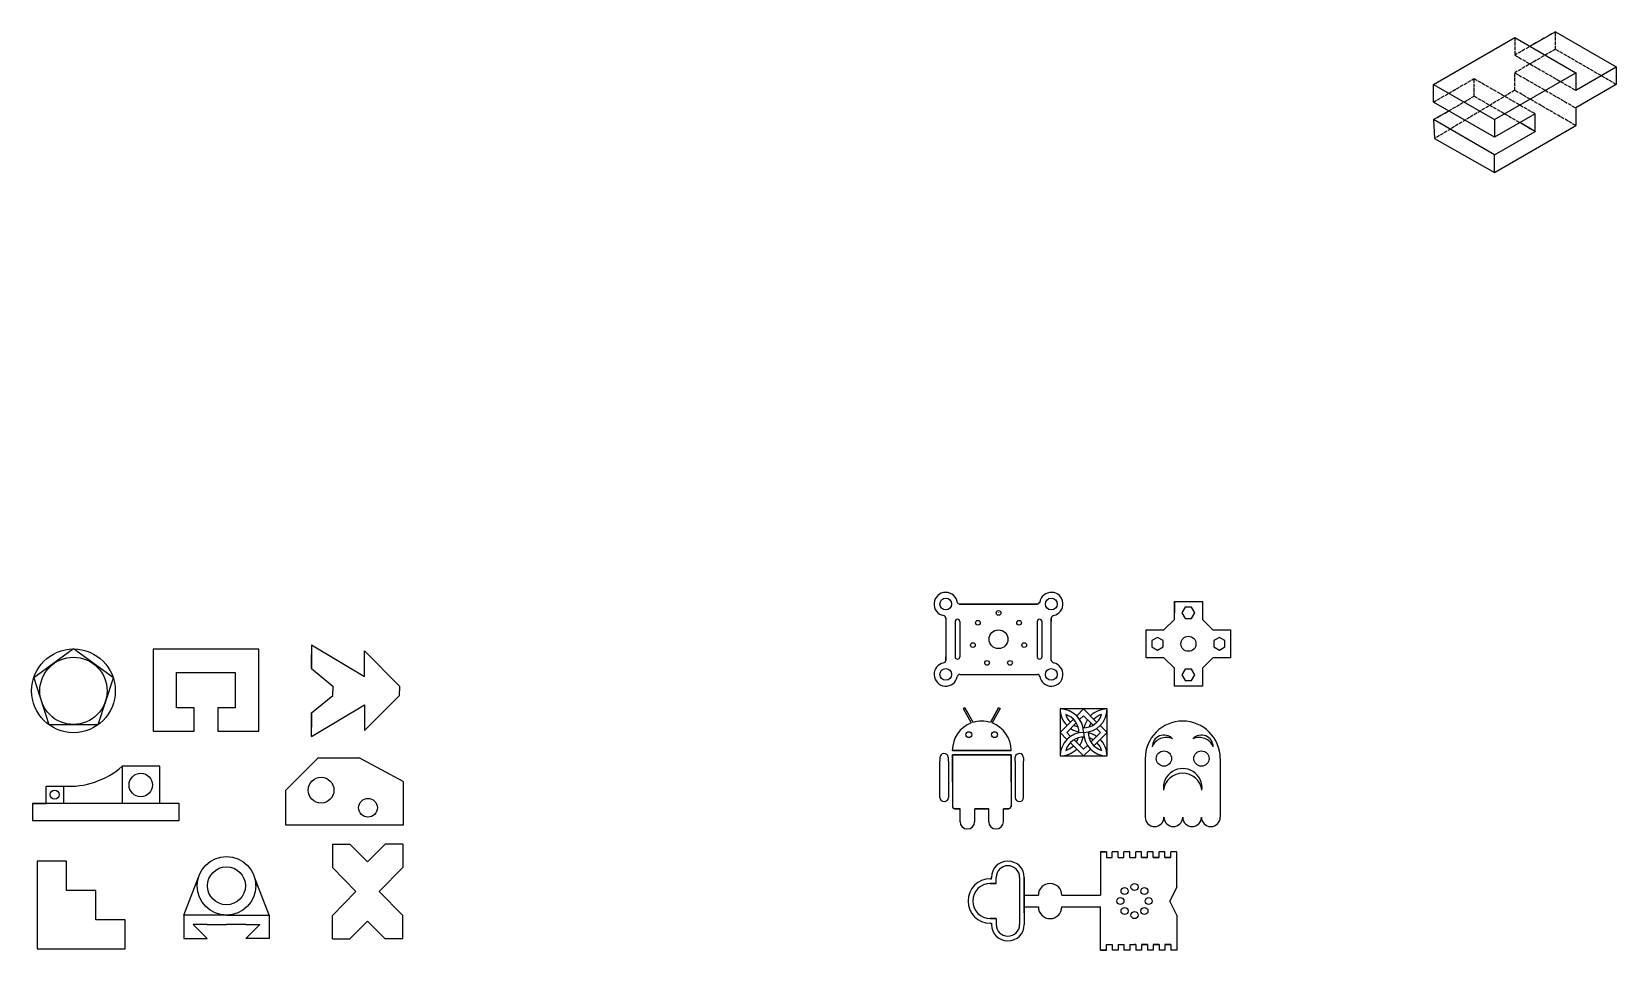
# Model space of a CAD drawing. Header units: millimetres. Extents: x 1548 to 4127, y 1955 to 3524.
# Drawn here: x 1548 to 2900, y 2696 to 3480 of the extents above; entities that cross this region are included whole.
import ezdxf

# ---------------------------------------------------------------- set-up
doc = ezdxf.new("R2010")
doc.units = ezdxf.units.MM
doc.header["$LTSCALE"] = 0.25
doc.linetypes.add('ACAD_ISO02W100', pattern=[15, 12, -3])
doc.layers.add('tracejada', color=254, linetype='ACAD_ISO02W100')

msp = doc.modelspace()

# ---------------------------------------------------------------- linework, layer by layer
for p, q in [((2522.8, 2978.4), (2513.9, 2969.7)), ((2555.7, 2969.7), (2546.8, 2978.4)), ((2497.9, 2859.8), (2497.9, 2834.8)), ((2561.9, 2859.8), (2561.9, 2834.8)), ((2513.4, 2834.8), (2513.9, 2834.8)), ((2546.4, 2834.8), (2545.9, 2834.8))]:
    msp.add_line(p, q)
for points in [[(2743.9, 3434.8), (2813.1, 3474.8), (2865.1, 3444.8)], [(2847.8, 3479.8), (2826.1, 3467.3)], [(2847.8, 3479.8), (2899.7, 3449.8)], [(2795.8, 3404.8), (2830.5, 3424.8), (2865.1, 3444.8), (2865.1, 3429.8), (2899.7, 3449.8), (2899.7, 3434.8), (2865.1, 3414.8)], [(2795.8, 3374.8), (2830.5, 3394.8), (2830.5, 3409.8), (2795.8, 3389.8), (2743.9, 3419.8), (2743.9, 3434.8), (2795.8, 3404.8), (2795.8, 3389.8)], [(2743.9, 3404.8), (2756.8, 3412.3)], [(2865.1, 3414.8), (2865.1, 3399.8)], [(2795.8, 3374.8), (2743.9, 3404.8), (2744.6, 3388.6)], [(2744.6, 3388.6), (2795.8, 3359.8), (2865.1, 3399.8)], [(2795.8, 3359.8), (2795.8, 3374.8), (2830.5, 3394.8)], [(2830.5, 3394.8), (2817.5, 3402.3)], [(2339.1, 2991.6), (2406, 2991.6)], [(2406, 2991.6), (2339.1, 2991.6)], [(2406, 2991.6), (2372.8, 2991.6)], [(2522.8, 2993.7), (2522.8, 2984.1), (2522.8, 2984.1)], [(2522.8, 2993.7), (2534.8, 2993.7)], [(2522.8, 2978.4), (2522.8, 2993.7), (2546.8, 2993.7), (2546.8, 2978.4)], [(2327.8, 2979.6), (2327.8, 2943.6)], [(2327.8, 2979.6), (2327.8, 2976.6)], [(2327.8, 2976.6), (2327.8, 2961.6)], [(2335.8, 2976.6), (2335.8, 2946.6)], [(2339.8, 2976.6), (2339.8, 2976.6), (2339.8, 2946.6)], [(2372.8, 2984.3), (2372.8, 2984.1)], [(2405.8, 2976.6), (2405.8, 2946.6)], [(2409.8, 2976.6), (2409.8, 2946.6)], [(2417.8, 2979.6), (2417.8, 2976.6)], [(2417.8, 2943.6), (2417.8, 2979.6)], [(2522.8, 2978.4), (2522.8, 2984.1)], [(2546.8, 2984.1), (2546.8, 2978.4)], [(2372.8, 2961.6), (2372.8, 2961.6)], [(2498.8, 2969.7), (2508.4, 2969.7)], [(2513.9, 2945.7), (2498.8, 2945.7), (2498.8, 2969.7), (2513.9, 2969.7)], [(2555.7, 2969.7), (2570.8, 2969.7), (2570.8, 2945.7), (2555.7, 2945.7)], [(2570.8, 2969.7), (2570.8, 2957.7)], [(1651.8, 2953.1), (1651.8, 2883.1), (1686.8, 2883.1), (1686.8, 2903.1), (1671.8, 2903.1), (1671.8, 2933.1), (1721.8, 2933.1), (1721.8, 2903.1), (1706.8, 2903.1), (1706.8, 2883.1), (1741.8, 2883.1), (1741.8, 2953.1), (1651.8, 2953.1)], [(1786.9, 2956.7), (1786.9, 2936.7), (1804.9, 2921.7)], [(1786.9, 2956.7), (1831.9, 2929.7)], [(1786.9, 2936.7), (1786.9, 2948.7)], [(1831.9, 2929.7), (1831.9, 2951.7)], [(1831.9, 2951.7), (1861.9, 2921.7)], [(2327.8, 2943.6), (2327.8, 2946.6)], [(2417.8, 2943.6), (2417.8, 2946.6)], [(2498.8, 2945.7), (2498.8, 2957.7)], [(2513.9, 2945.7), (2522.8, 2936.9)], [(2546.8, 2936.9), (2546.8, 2921.7), (2522.8, 2921.7), (2522.8, 2936.9)], [(2546.8, 2936.9), (2555.7, 2945.7)], [(2546.8, 2936.9), (2546.8, 2931.3)], [(2561.2, 2945.7), (2555.7, 2945.7)], [(2570.8, 2945.7), (2561.2, 2945.7)], [(1804.9, 2921.7), (1804.9, 2917.7)], [(1861.9, 2921.7), (1861.9, 2917.7)], [(2339.8, 2931.6), (2406, 2931.6)], [(2522.8, 2921.7), (2522.8, 2931.3)], [(2546.8, 2921.7), (2534.8, 2921.7)], [(1786.9, 2878.7), (1786.9, 2898.7), (1804.9, 2913.7)], [(1804.9, 2913.7), (1804.9, 2917.7)], [(1831.9, 2883.7), (1861.9, 2913.7)], [(1861.9, 2913.7), (1861.9, 2917.7)], [(1786.9, 2878.7), (1831.9, 2905.7)], [(1786.9, 2898.7), (1786.9, 2886.7)], [(1831.9, 2905.7), (1831.9, 2883.7)], [(2343.1, 2902.6), (2344, 2903.1), (2342.7, 2902.4)], [(2342.7, 2902.4), (2349.6, 2890.2)], [(2343.1, 2902.6), (2344, 2903.1)], [(2344, 2903.1), (2351.1, 2890.7)], [(2350.5, 2891.8), (2344, 2903.1)], [(2372.9, 2903.1), (2365.9, 2890.7)], [(2366.5, 2891.8), (2372.9, 2903.1)], [(2374.3, 2902.4), (2367.3, 2890.2)], [(2373.9, 2902.6), (2372.9, 2903.1)], [(2373.9, 2902.6), (2372.9, 2903.1), (2374.3, 2902.4)], [(2436.7, 2893.4), (2425.4, 2882.1), (2431.2, 2876.2)], [(2456.7, 2890.7), (2445.4, 2902.1), (2439.5, 2896.2)], [(2453.5, 2888.3), (2445.4, 2896.4), (2442, 2893.1)], [(2358.5, 2891.8), (2358.5, 2891.8), (2358.4, 2891.8)], [(2439.1, 2890.2), (2431, 2882.1), (2434.3, 2878.7)], [(2451.6, 2873.9), (2459.7, 2882.1), (2456.4, 2885.4)], [(2454, 2870.7), (2465.4, 2882.1), (2459.5, 2887.9)], [(2333.5, 2866.8), (2383.5, 2866.8)], [(2383.5, 2866.8), (2333.5, 2866.8)], [(2358.5, 2866.8), (2358.5, 2866.8)], [(2358.5, 2866.8), (2358.5, 2866.8)], [(2358.5, 2866.8), (2358.5, 2866.8)], [(2434, 2873.4), (2445.4, 2862.1), (2451.2, 2867.9)], [(2437.2, 2875.8), (2445.4, 2867.7), (2448.7, 2871)], [(1673.9, 2821.4), (1657.4, 2821.4), (1657.4, 2853.4), (1625.4, 2853.4), (1625.4, 2836.4)], [(1625.4, 2853.4), (1625.4, 2821.4)], [(1792.5, 2860.4), (1765, 2832.9)], [(1792.5, 2860.4), (1827.5, 2860.4)], [(1865, 2840.4), (1827.5, 2860.4)], [(2322.8, 2860.5), (2322.8, 2857.5)], [(2322.8, 2826.7), (2322.8, 2857.5), (2322.8, 2857.5)], [(2330, 2857.5), (2330, 2861.1)], [(2330, 2857.5), (2330, 2826.7)], [(2333.5, 2840), (2333.5, 2863), (2383.5, 2863), (2383.5, 2840), (2383.5, 2818.7)], [(2383.5, 2840), (2383.5, 2863), (2333.5, 2863), (2333.5, 2840), (2333.5, 2818.7)], [(2387, 2857.5), (2387, 2861.1)], [(2387, 2857.5), (2387, 2826.7)], [(2394.1, 2860.5), (2394.2, 2857.5)], [(2394.2, 2826.7), (2394.2, 2857.5), (2394.1, 2857.5)], [(2497.9, 2859.8), (2497.9, 2809.8)], [(2497.9, 2859.8), (2497.9, 2809.8)], [(2561.9, 2859.8), (2561.9, 2809.8)], [(2561.9, 2859.8), (2561.9, 2809.8)], [(1865, 2840.4), (1865, 2802.9), (1765, 2802.9)], [(2333.5, 2840), (2333.5, 2818.9)], [(2333.5, 2840), (2333.5, 2819.5)], [(2383.5, 2840), (2383.5, 2818.9)], [(2383.5, 2840), (2383.5, 2819.5)], [(1548.9, 2821.4), (1560.4, 2821.4), (1560.4, 2836.4), (1575.4, 2836.4), (1575.4, 2821.4)], [(1575.4, 2836.4), (1585.2, 2836.4)], [(1765, 2802.9), (1765, 2832.9)], [(1548.9, 2806.9), (1673.9, 2806.9), (1673.9, 2821.4), (1548.9, 2821.4), (1548.9, 2806.9)], [(2340, 2817), (2335.3, 2817)], [(2340, 2817), (2335.3, 2817)], [(2335.3, 2817), (2340, 2817)], [(2340, 2806), (2340, 2817)], [(2352.5, 2806), (2352.5, 2817)], [(2352.5, 2817), (2364.5, 2817)], [(2364.5, 2817), (2352.5, 2817)], [(2364.5, 2806), (2364.5, 2817)], [(2377, 2817), (2381.6, 2817)], [(2377, 2806), (2377, 2817)], [(2377, 2817), (2381.6, 2817)], [(2381.6, 2817), (2377, 2817)], [(1835, 2802.9), (1820, 2802.9)], [(1804.6, 2786.8), (1804.6, 2766.8)], [(1804.6, 2786.8), (1819.6, 2786.8)], [(1834.6, 2771.8), (1819.6, 2786.8)], [(1834.6, 2771.8), (1849.6, 2786.8)], [(1864.6, 2786.8), (1849.6, 2786.8)], [(1864.6, 2786.8), (1864.6, 2766.8)], [(1552.9, 2772.4), (1552.9, 2697.4), (1627.9, 2697.4), (1627.9, 2722.4), (1602.9, 2722.4), (1602.9, 2747.4), (1577.9, 2747.4), (1577.9, 2772.4), (1552.9, 2772.4)], [(2464.8, 2780.3), (2459.8, 2780.3), (2459.8, 2748.3)], [(2459.8, 2780.3), (2459.8, 2775.3)], [(2459.8, 2780.3), (2464.8, 2780.3)], [(2464.8, 2780.3), (2464.8, 2775.3), (2469.8, 2775.3)], [(2464.8, 2775.3), (2469.8, 2775.3)], [(2474.8, 2780.3), (2469.8, 2780.3)], [(2469.8, 2775.3), (2469.8, 2780.3)], [(2474.8, 2775.3), (2474.8, 2780.3)], [(2474.8, 2775.3), (2479.8, 2775.3)], [(2474.8, 2775.3), (2479.8, 2775.3)], [(2484.8, 2780.3), (2479.8, 2780.3)], [(2479.8, 2775.3), (2479.8, 2780.3)], [(2484.8, 2775.3), (2484.8, 2780.3)], [(2484.8, 2775.3), (2489.8, 2775.3)], [(2484.8, 2775.3), (2489.8, 2775.3)], [(2489.8, 2775.3), (2488.8, 2775.3)], [(2494.8, 2780.3), (2489.8, 2780.3)], [(2489.8, 2775.3), (2489.8, 2780.3)], [(2494.8, 2775.3), (2494.8, 2780.3)], [(2494.8, 2775.3), (2499.8, 2775.3)], [(2494.8, 2775.3), (2499.8, 2775.3)], [(2499.8, 2775.3), (2494.8, 2775.3)], [(2504.8, 2780.3), (2499.8, 2780.3)], [(2499.8, 2775.3), (2499.8, 2780.3)], [(2504.8, 2775.3), (2504.8, 2780.3)], [(2504.8, 2775.3), (2509.8, 2775.3)], [(2504.8, 2775.3), (2509.8, 2775.3)], [(2509.8, 2775.3), (2504.8, 2775.3)], [(2514.8, 2780.3), (2509.8, 2780.3)], [(2509.8, 2775.3), (2509.8, 2780.3)], [(2514.8, 2775.3), (2514.8, 2780.3)], [(2514.8, 2775.3), (2519.8, 2775.3)], [(2519.8, 2775.3), (2514.8, 2775.3)], [(2524.8, 2750.3), (2524.8, 2780.3), (2519.8, 2780.3)], [(2519.8, 2775.3), (2519.8, 2780.3)], [(1677.9, 2726.3), (1690.4, 2758.7)], [(1750.7, 2726.3), (1738.2, 2758.7)], [(1804.6, 2766.8), (1824.6, 2746.4)], [(1864.6, 2766.8), (1844.6, 2746.4)], [(2365.8, 2753.3), (2370.8, 2753.3), (2370.8, 2758.4)], [(2365.8, 2757.3), (2366.8, 2757.3), (2366.8, 2758.4)], [(2390.8, 2758.4), (2390.8, 2718.3)], [(2394.8, 2748.3), (2394.8, 2758.4)], [(2394.8, 2758.4), (2394.8, 2718.3)], [(1689.3, 2751.3), (1689.3, 2755.8)], [(1739.3, 2751.3), (1739.3, 2755.8)], [(1804.6, 2726.1), (1824.6, 2746.4)], [(1864.6, 2726.1), (1844.6, 2746.4)], [(2370.8, 2753.3), (2365.8, 2753.3)], [(2394.8, 2738.3), (2394.8, 2748.3)], [(2394.8, 2748.3), (2394.8, 2738.3)], [(2459.8, 2748.3), (2459.8, 2743.3)], [(2524.8, 2750.3), (2518.8, 2738.3)], [(2394.8, 2738.3), (2394.8, 2743.3), (2406.8, 2743.3)], [(2394.8, 2728.3), (2394.8, 2738.3)], [(2394.8, 2738.3), (2394.8, 2733.3), (2406.8, 2733.3)], [(2394.8, 2738.3), (2394.8, 2728.3)], [(2426.8, 2743.3), (2459.8, 2743.3)], [(2426.8, 2733.3), (2459.8, 2733.3)], [(2459.8, 2728.3), (2459.8, 2733.3)], [(2524.8, 2726.3), (2518.8, 2738.3)], [(1714.3, 2726.3), (1694.3, 2726.3), (1677.9, 2726.3)], [(1677.9, 2726.3), (1677.9, 2706.3), (1697.9, 2706.3)], [(1697.9, 2718.3), (1685.9, 2718.3), (1697.9, 2706.3)], [(1697.9, 2718.3), (1714.3, 2718.3)], [(1714.3, 2726.3), (1734.3, 2726.3), (1750.7, 2726.3)], [(1730.7, 2718.3), (1714.3, 2718.3)], [(1750.7, 2726.3), (1750.7, 2706.3), (1730.7, 2706.3)], [(1730.7, 2718.3), (1742.7, 2718.3), (1730.7, 2706.3)], [(1804.6, 2706.1), (1804.6, 2726.1)], [(1834.6, 2721.1), (1819.6, 2706.1)], [(1834.6, 2721.1), (1849.6, 2706.1)], [(1864.6, 2706.1), (1864.6, 2726.1)], [(2365.8, 2723.3), (2370.8, 2723.3), (2370.8, 2718.3)], [(2370.8, 2723.3), (2365.8, 2723.3)], [(2365.8, 2719.3), (2366.9, 2719.3), (2366.8, 2718.3)], [(2394.8, 2728.3), (2394.8, 2718.3)], [(2464.8, 2696.3), (2459.8, 2696.3), (2459.8, 2728.3)], [(2524.8, 2726.3), (2524.8, 2696.3), (2519.8, 2696.3)], [(1804.6, 2706.1), (1819.6, 2706.1)], [(1864.6, 2706.1), (1849.6, 2706.1)], [(2459.8, 2696.3), (2459.8, 2701.3)], [(2459.8, 2696.3), (2464.8, 2696.3)], [(2464.8, 2701.3), (2469.8, 2701.3)], [(2464.8, 2696.3), (2464.8, 2701.3), (2469.8, 2701.3)], [(2469.8, 2701.3), (2469.8, 2696.3)], [(2474.8, 2696.3), (2469.8, 2696.3)], [(2474.8, 2701.3), (2474.8, 2696.3)], [(2474.8, 2701.3), (2479.8, 2701.3)], [(2474.8, 2701.3), (2479.8, 2701.3)], [(2479.8, 2701.3), (2479.8, 2696.3)], [(2484.8, 2696.3), (2479.8, 2696.3)], [(2484.8, 2701.3), (2484.8, 2696.3)], [(2484.8, 2701.3), (2489.8, 2701.3)], [(2484.8, 2701.3), (2489.8, 2701.3)], [(2489.8, 2701.3), (2488.8, 2701.3)], [(2489.8, 2701.3), (2489.8, 2696.3)], [(2494.8, 2696.3), (2489.8, 2696.3)], [(2494.8, 2701.3), (2494.8, 2696.3)], [(2494.8, 2701.3), (2499.8, 2701.3)], [(2494.8, 2701.3), (2499.8, 2701.3)], [(2499.8, 2701.3), (2494.8, 2701.3)], [(2499.8, 2701.3), (2499.8, 2696.3)], [(2504.8, 2696.3), (2499.8, 2696.3)], [(2504.8, 2701.3), (2504.8, 2696.3)], [(2504.8, 2701.3), (2509.8, 2701.3)], [(2504.8, 2701.3), (2509.8, 2701.3)], [(2509.8, 2701.3), (2504.8, 2701.3)], [(2509.8, 2701.3), (2509.8, 2696.3)], [(2514.8, 2696.3), (2509.8, 2696.3)], [(2514.8, 2701.3), (2514.8, 2696.3)], [(2514.8, 2701.3), (2519.8, 2701.3)], [(2519.8, 2701.3), (2514.8, 2701.3)], [(2519.8, 2701.3), (2519.8, 2696.3)]]:
    msp.add_lwpolyline(points)
for points in [[(2852, 3094.2)], [(2532, 2988.9), (2529.3, 2984.1), (2532, 2979.3), (2537.5, 2979.3), (2540.3, 2984.1), (2537.5, 2988.9)], [(2508.4, 2963.2), (2503.6, 2960.5), (2503.6, 2955), (2508.4, 2952.2), (2513.1, 2955), (2513.1, 2960.5)], [(2561.2, 2963.2), (2556.4, 2960.5), (2556.4, 2955), (2561.2, 2952.2), (2565.9, 2955), (2565.9, 2960.5)], [(1583.8, 2953.3), (1549.9, 2928.7), (1562.9, 2888.8), (1604.8, 2888.8), (1617.8, 2928.7)], [(2532, 2936.1), (2529.3, 2931.3), (2532, 2926.5), (2537.5, 2926.5), (2540.3, 2931.3), (2537.5, 2936.1)], [(2425.4, 2902.1), (2425.4, 2862.1), (2465.4, 2862.1), (2465.4, 2902.1)]]:
    msp.add_lwpolyline(points, close=True)
for centre, radius in [((2327.8, 2991.6), 5), ((2417.8, 2991.6), 5), ((2355.2, 2975.7), 2), ((2372.8, 2984.1), 2), ((2390.4, 2975.7), 2), ((2372.8, 2961.6), 8), ((2534.8, 2957.7), 6.4), ((1583.8, 2917.6), 35.7), ((2350.9, 2956.6), 2), ((2394.7, 2956.6), 2), ((1583.8, 2917.6), 28.7), ((2327.8, 2931.6), 5), ((2363, 2941.4), 2), ((2382.6, 2941.4), 2), ((2417.8, 2931.6), 5), ((2347.5, 2880.2), 2.5), ((2369.4, 2880.2), 2.5), ((2513.9, 2859.8), 6.5), ((2545.9, 2859.8), 6.5), ((1641.2, 2837.3), 10), ((1795, 2832.9), 11), ((1567.8, 2829.1), 3.89), ((1835, 2817.9), 8), ((1714.3, 2751.3), 25), ((1714.3, 2751.3), 25), ((1714.3, 2751.3), 16.2), ((1714.3, 2751.3), 16.2), ((2480.3, 2746.8), 3), ((2488.8, 2750.3), 3), ((2497.3, 2746.8), 3), ((2476.8, 2738.3), 3), ((2476.8, 2738.3), 3), ((2480.3, 2729.8), 3), ((2497.3, 2729.8), 3), ((2500.8, 2738.3), 3), ((2500.8, 2738.3), 3), ((2488.8, 2726.3), 3)]:
    msp.add_circle(centre, radius)
for centre, radius, start, end in [((2327.8, 2991.6), 10, 6.3925, 259.4911), ((2417.8, 2991.6), 10, 281.4783, 171.5889), ((2339.5, 2993.5), 1.86, 202.7009, 259.4307), ((2405.9, 2993.7), 2.09, 266.8375, 357.4234), ((2325.5, 2979.5), 2.36, 356.7994, 81.0603), ((2337.8, 2976.6), 2, 0, 180), ((2407.8, 2976.6), 2, 0, 180), ((2421.1, 2978.7), 3.42, 112.2013, 163.5378), ((2337.8, 2946.6), 2, 180, 0), ((2407.8, 2946.6), 2, 180, 0), ((2327.8, 2931.6), 10, 99.8413, 348.5217), ((2325.5, 2943.7), 2.27, 277.0504, 358.6888), ((2417.8, 2931.6), 10, 188.658, 78.5217), ((2420.5, 2944.1), 2.71, 189.0077, 260.3949), ((2339.8, 2929.4), 2.24, 90.6466, 173.6142), ((2405.9, 2929.5), 2.12, 3.3928, 87.6536), ((2445.4, 2902.1), 20, 180, 225), ((2425.4, 2882.1), 20, 360, 90), ((2445.4, 2902.1), 16, 197.1144, 225), ((2425.4, 2882.1), 16, 358.5491, 72.8856), ((2445.4, 2902.1), 16, 268.5491, 342.8856), ((2445.4, 2902.1), 20, 270, 0), ((2465.4, 2882.1), 20, 146.537, 168.448), ((2465.4, 2882.1), 20, 90, 135), ((2465.4, 2882.1), 16, 107.1144, 135), ((2358.4, 2866.8), 25, 110.6231, 180), ((2358.4, 2866.8), 25, 89.9442, 107.1479), ((2358.5, 2866.8), 25, 72.8521, 90.0868), ((2358.5, 2866.8), 25, 0, 69.3769), ((2445.4, 2862.1), 20, 90, 180), ((2445.4, 2902.1), 20, 236.537, 258.448), ((2445.4, 2902.1), 16, 239.4775, 252.8856), ((2465.4, 2882.1), 20, 180, 270), ((2465.4, 2882.1), 16, 178.5491, 252.8856), ((2445.4, 2862.1), 20, 56.537, 78.448), ((2465.4, 2882.1), 16, 149.4775, 162.8856), ((2529.9, 2859.8), 32, 0, 180), ((2529.9, 2859.8), 32, 0, 180), ((2513.9, 2869.8), 10, 43.6028, 180), ((2545.9, 2869.8), 10, 0, 136.3972), ((2425.4, 2882.1), 20, 270, 315), ((2445.4, 2862.1), 16, 88.5491, 162.8856), ((2425.4, 2882.1), 16, 287.1144, 315), ((2425.4, 2882.1), 16, 329.4775, 342.8856), ((2425.4, 2882.1), 20, 326.537, 348.448), ((2445.4, 2862.1), 16, 59.4775, 72.8856), ((2445.4, 2862.1), 16, 17.1144, 45), ((2445.4, 2862.1), 20, 0, 45), ((2515.9, 2864.8), 13, 66.2227, 157.3801), ((2543.9, 2864.8), 13, 22.6199, 113.7773), ((1580.3, 2904), 67.8, 265.8412, 311.7148), ((2326.4, 2860.5), 3.6, 9.5604, 180), ((2390.5, 2860.5), 3.6, 0, 170.4396), ((2529.9, 2834.8), 16.5, 353.0379, 186.9621), ((2529.9, 2834.8), 16.5, 353.0379, 186.9621), ((2529.9, 2830.8), 16.5, 6.9621, 173.0379), ((2529.9, 2830.8), 16.5, 6.9621, 173.0379), ((2326.4, 2826.7), 3.6, 180, 0), ((2390.6, 2826.7), 3.6, 180, 0), ((2335.6, 2819.2), 2.21, 171.9416, 278.0584), ((2381.3, 2819.2), 2.21, 261.9416, 8.0584), ((2346.2, 2806), 6.25, 180, 0), ((2370.7, 2806), 6.25, 180, 0), ((2505.9, 2809.8), 8, 180, 0), ((2521.9, 2809.8), 8, 180, 0), ((2537.9, 2809.8), 8, 180, 0), ((2553.9, 2809.8), 8, 180, 0), ((2380.8, 2758.4), 14, 0, 180), ((2365.8, 2738.3), 19, 90, 270), ((2380.8, 2758.4), 10, 0, 180), ((2365.8, 2738.3), 15, 90, 270), ((2416.8, 2743.3), 10, 0, 180), ((2416.8, 2733.3), 10, 180, 0), ((2380.8, 2718.3), 14, 180, 0), ((2380.8, 2718.3), 10, 180, 0)]:
    msp.add_arc(centre, radius, start, end)
at = {"layer": 'tracejada'}
for points in [[(2847.8, 3464.8), (2847.8, 3479.8), (2813.1, 3459.8)], [(2813.1, 3474.8), (2813.1, 3459.8)], [(2899.7, 3434.8), (2847.8, 3464.8), (2813.1, 3444.8)], [(2813.1, 3459.8), (2865.1, 3429.8)], [(2743.9, 3419.8), (2778.5, 3439.8)], [(2743.9, 3404.8), (2778.5, 3424.8), (2778.5, 3439.8), (2830.5, 3409.8)], [(2813.1, 3429.8), (2813.1, 3444.8), (2865.1, 3414.8)], [(2865.1, 3399.8), (2813.1, 3429.8), (2744.6, 3388.6)], [(2778.5, 3424.8), (2830.5, 3394.8)]]:
    msp.add_lwpolyline(points, dxfattribs=at)

doc.saveas('drawing.dxf')
